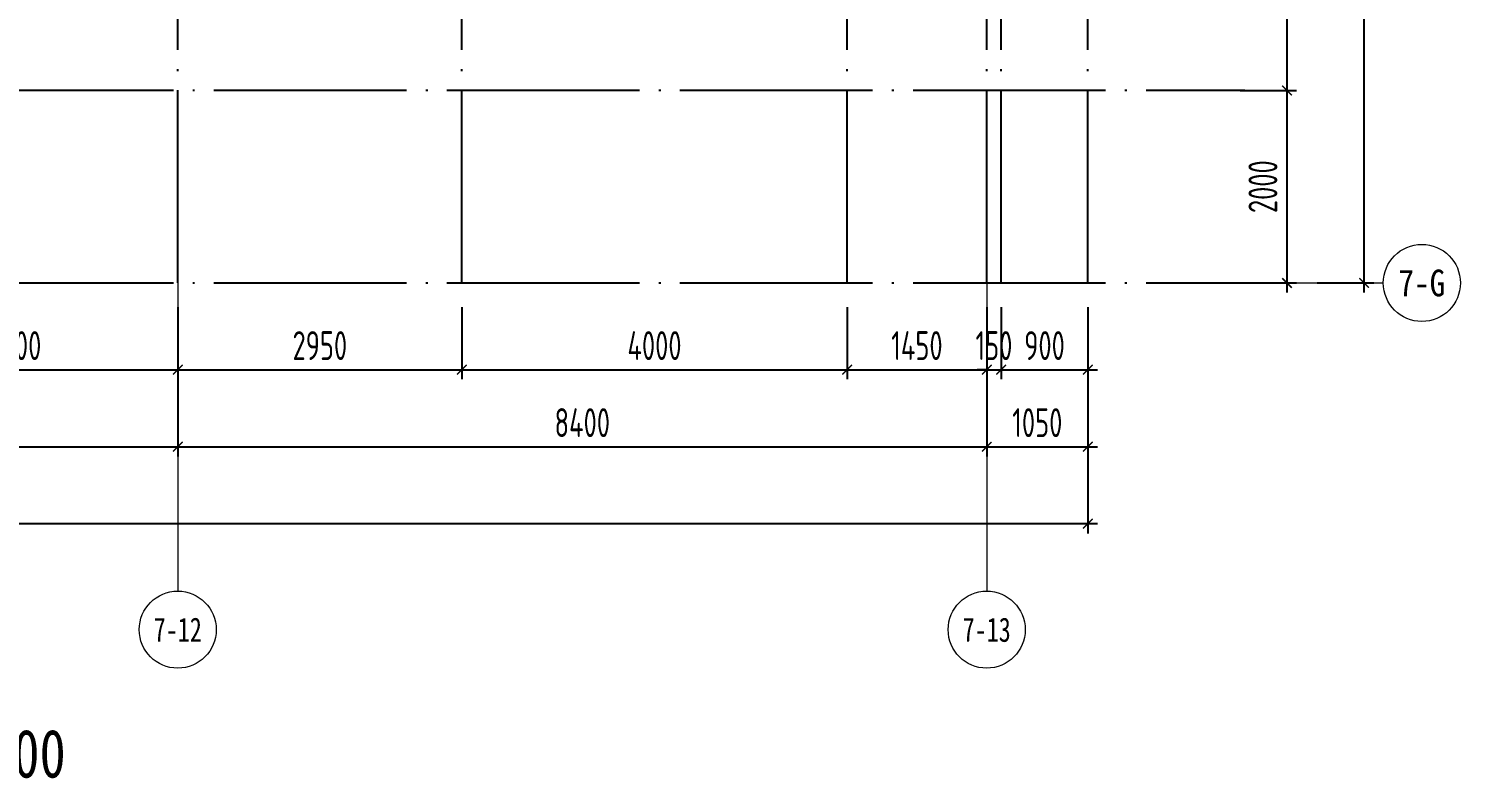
# Model space of a CAD drawing. Header units: millimetres. Extents: x -202076 to 1082610, y -439651 to 179350.
# Drawn here: x 449349 to 464216, y -405334 to -397549 of the extents above; entities that cross this region are included whole.
import ezdxf
from ezdxf.enums import TextEntityAlignment as Align

# ---------------------------------------------------------------- set-up
doc = ezdxf.new("R2010")
doc.units = ezdxf.units.MM
doc.header["$LTSCALE"] = 1000
doc.linetypes.add('DOTE', pattern=[2.42, 2, -0.2, 0.02, -0.2])
for name, color, linetype in [('$0$TK', 7, 'Continuous'), ('02-TEXT_轴号', 7, 'Continuous'), ('A_AXIS-轴线', 36, 'DOTE'), ('AXIS_TEXT', 7, 'Continuous')]:
    doc.layers.add(name, color=color, linetype=linetype)
doc.layers.add('DIM', color=3, linetype='Continuous', lineweight=0)
doc.styles.add('$0$-宋体', font='', dxfattribs={"width": 0.8})
doc.styles.add('_TCH_AXIS', font='STXIHEI.TTF', dxfattribs={"width": 0.75})
doc.styles.add('COMPLEX', font='COMPLEX')
doc.styles.add('TSSD_Dimension', font='tssdeng.shx', dxfattribs={"width": 0.7, "bigfont": 'hztxt.shx'})
doc.styles.get('$0$-宋体').set_extended_font_data('SimSun')
doc.dimstyles.new('TSSD_100_100', dxfattribs={"dimtxt": 300, "dimasz": 100, "dimexe": 100, "dimexo": 250, "dimgap": 100, "dimtad": 1, "dimdec": 0, "dimzin": 0, "dimdsep": 46, "dimtxsty": 'TSSD_Dimension', "dimblk": 'ARCHTICK', "dimcen": 0, "dimdle": 100, "dimclrt": 7, "dimadec": 0, "dimazin": 0, "dimtfac": 1, "dimtdec": 0, "dimtix": 1, "dimtmove": 2, "dimatfit": 3, "dimfxl": 1, "dimtolj": 1, "dimtzin": 0, "dimarcsym": 0})

# ---------------------------------------------------------------- blocks, each defined once
blk = doc.blocks.new('_AXISO')
blk.add_circle((0, 0), 0.5)
at = {"layer": 'AXIS_TEXT', "style": 'COMPLEX', "width": 1.041667}
blk.add_attdef('A', text='', height=0.56, dxfattribs=at).set_placement((-0.25, -0.28), (0.25, -0.28), align=Align.FIT)
blk = doc.blocks.new('_ARCHTICK')
at = {"color": 0, "linetype": 'ByBlock', "const_width": 0.15}
blk.add_lwpolyline([(-0.5, -0.5), (0.5, 0.5)], dxfattribs=at)
blk = doc.blocks.new('*D2796')
at = {"layer": 'Defpoints', "color": 0, "transparency": 16777216}
for p in [(462478, -390590), (463216, -390590), (462478, -400190)]:
    blk.add_point(p, dxfattribs=at)
at = {"layer": 'DIM', "color": 0, "lineweight": -2, "transparency": 16777216}
for p, q in [((463216, -400290), (463216, -390490)), ((462728, -390590), (463316, -390590)), ((462728, -400190), (463316, -400190))]:
    blk.add_line(p, q, dxfattribs=at)
at = {"layer": 'DIM', "color": 0, "lineweight": -2, "transparency": 16777216, "xscale": 100, "yscale": 100, "zscale": 100}
for p, rotation in [((463216, -390590), 90), ((463216, -400190), 270)]:
    blk.add_blockref('_ARCHTICK', p, dxfattribs=dict(at, rotation=rotation))
at = {"layer": 'DIM', "color": 7, "transparency": 16777216, "insert": (462966, -395390), "char_height": 300, "attachment_point": 5, "rotation": 90, "style": 'TSSD_Dimension'}
blk.add_mtext('\\A1;9600', dxfattribs=at)
blk = doc.blocks.new('*D2800')
at = {"layer": 'Defpoints', "color": 0, "transparency": 16777216}
for p in [(442498, -400190), (450898, -400190), (450898, -401890)]:
    blk.add_point(p, dxfattribs=at)
at = {"layer": 'DIM', "color": 0, "lineweight": -2, "transparency": 16777216}
for p, q in [((442498, -400440), (442498, -401990)), ((450898, -400440), (450898, -401990)), ((442398, -401890), (450998, -401890))]:
    blk.add_line(p, q, dxfattribs=at)
at = {"layer": 'DIM', "color": 0, "lineweight": -2, "transparency": 16777216, "xscale": 100, "yscale": 100, "zscale": 100, "rotation": 180}
blk.add_blockref('_ARCHTICK', (442498, -401890), dxfattribs=at)
at = {"layer": 'DIM', "color": 0, "lineweight": -2, "transparency": 16777216, "xscale": 100, "yscale": 100, "zscale": 100}
blk.add_blockref('_ARCHTICK', (450898, -401890), dxfattribs=at)
at = {"layer": 'DIM', "color": 7, "transparency": 16777216, "insert": (446698, -401640), "char_height": 300, "attachment_point": 5, "style": 'TSSD_Dimension'}
blk.add_mtext('\\A1;8400', dxfattribs=at)
blk = doc.blocks.new('*D2801')
at = {"layer": 'Defpoints', "color": 0, "transparency": 16777216}
for p in [(450898, -400190), (459298, -400190), (459298, -401890)]:
    blk.add_point(p, dxfattribs=at)
at = {"layer": 'DIM', "color": 0, "lineweight": -2, "transparency": 16777216}
for p, q in [((450898, -400440), (450898, -401990)), ((459298, -400440), (459298, -401990)), ((450798, -401890), (459398, -401890))]:
    blk.add_line(p, q, dxfattribs=at)
at = {"layer": 'DIM', "color": 0, "lineweight": -2, "transparency": 16777216, "xscale": 100, "yscale": 100, "zscale": 100, "rotation": 180}
blk.add_blockref('_ARCHTICK', (450898, -401890), dxfattribs=at)
at = {"layer": 'DIM', "color": 0, "lineweight": -2, "transparency": 16777216, "xscale": 100, "yscale": 100, "zscale": 100}
blk.add_blockref('_ARCHTICK', (459298, -401890), dxfattribs=at)
at = {"layer": 'DIM', "color": 7, "transparency": 16777216, "insert": (455098, -401640), "char_height": 300, "attachment_point": 5, "style": 'TSSD_Dimension'}
blk.add_mtext('\\A1;8400', dxfattribs=at)
blk = doc.blocks.new('*D2818')
at = {"layer": 'Defpoints', "color": 0, "transparency": 16777216}
for p in [(450898, -400190), (453848, -400190), (453848, -401090)]:
    blk.add_point(p, dxfattribs=at)
at = {"layer": 'DIM', "color": 0, "lineweight": -2, "transparency": 16777216}
for p, q in [((450898, -400440), (450898, -401190)), ((453848, -400440), (453848, -401190)), ((450798, -401090), (453948, -401090))]:
    blk.add_line(p, q, dxfattribs=at)
at = {"layer": 'DIM', "color": 0, "lineweight": -2, "transparency": 16777216, "xscale": 100, "yscale": 100, "zscale": 100, "rotation": 180}
blk.add_blockref('_ARCHTICK', (450898, -401090), dxfattribs=at)
at = {"layer": 'DIM', "color": 0, "lineweight": -2, "transparency": 16777216, "xscale": 100, "yscale": 100, "zscale": 100}
blk.add_blockref('_ARCHTICK', (453848, -401090), dxfattribs=at)
at = {"layer": 'DIM', "color": 7, "transparency": 16777216, "insert": (452373, -400840), "char_height": 300, "attachment_point": 5, "style": 'TSSD_Dimension'}
blk.add_mtext('\\A1;2950', dxfattribs=at)
blk = doc.blocks.new('*D2820')
at = {"layer": 'Defpoints', "color": 0, "transparency": 16777216}
for p in [(425698, -400190), (460348, -400190), (425698, -402690)]:
    blk.add_point(p, dxfattribs=at)
at = {"layer": 'DIM', "color": 0, "lineweight": -2, "transparency": 16777216}
for p, q in [((425698, -400440), (425698, -402790)), ((460348, -400440), (460348, -402790)), ((460448, -402690), (425598, -402690))]:
    blk.add_line(p, q, dxfattribs=at)
at = {"layer": 'DIM', "color": 0, "lineweight": -2, "transparency": 16777216, "xscale": 100, "yscale": 100, "zscale": 100, "rotation": 180}
blk.add_blockref('_ARCHTICK', (425698, -402690), dxfattribs=at)
at = {"layer": 'DIM', "color": 0, "lineweight": -2, "transparency": 16777216, "xscale": 100, "yscale": 100, "zscale": 100}
blk.add_blockref('_ARCHTICK', (460348, -402690), dxfattribs=at)
at = {"layer": 'DIM', "color": 7, "transparency": 16777216, "insert": (443023, -402440), "char_height": 300, "attachment_point": 5, "style": 'TSSD_Dimension'}
blk.add_mtext('\\A1;34650', dxfattribs=at)
blk = doc.blocks.new('*D2826')
at = {"layer": 'Defpoints', "color": 0, "transparency": 16777216}
for p in [(461678, -398190), (462416, -398190), (461678, -400190)]:
    blk.add_point(p, dxfattribs=at)
at = {"layer": 'DIM', "color": 0, "lineweight": -2, "transparency": 16777216}
for p, q in [((462416, -400290), (462416, -398090)), ((461928, -398190), (462516, -398190)), ((461928, -400190), (462516, -400190))]:
    blk.add_line(p, q, dxfattribs=at)
at = {"layer": 'DIM', "color": 0, "lineweight": -2, "transparency": 16777216, "xscale": 100, "yscale": 100, "zscale": 100}
for p, rotation in [((462416, -398190), 90), ((462416, -400190), 270)]:
    blk.add_blockref('_ARCHTICK', p, dxfattribs=dict(at, rotation=rotation))
at = {"layer": 'DIM', "color": 7, "transparency": 16777216, "insert": (462166, -399190), "char_height": 300, "attachment_point": 5, "rotation": 90, "style": 'TSSD_Dimension'}
blk.add_mtext('\\A1;2000', dxfattribs=at)
blk = doc.blocks.new('*D2840')
at = {"layer": 'Defpoints', "color": 0, "transparency": 16777216}
for p in [(447498, -400190), (450898, -400190), (450898, -401090)]:
    blk.add_point(p, dxfattribs=at)
at = {"layer": 'DIM', "color": 0, "lineweight": -2, "transparency": 16777216}
for p, q in [((447498, -400440), (447498, -401190)), ((450898, -400440), (450898, -401190)), ((447398, -401090), (450998, -401090))]:
    blk.add_line(p, q, dxfattribs=at)
at = {"layer": 'DIM', "color": 0, "lineweight": -2, "transparency": 16777216, "xscale": 100, "yscale": 100, "zscale": 100, "rotation": 180}
blk.add_blockref('_ARCHTICK', (447498, -401090), dxfattribs=at)
at = {"layer": 'DIM', "color": 0, "lineweight": -2, "transparency": 16777216, "xscale": 100, "yscale": 100, "zscale": 100}
blk.add_blockref('_ARCHTICK', (450898, -401090), dxfattribs=at)
at = {"layer": 'DIM', "color": 7, "transparency": 16777216, "insert": (449198, -400840), "char_height": 300, "attachment_point": 5, "style": 'TSSD_Dimension'}
blk.add_mtext('\\A1;3400', dxfattribs=at)
blk = doc.blocks.new('*D2842')
at = {"layer": 'Defpoints', "color": 0, "transparency": 16777216}
for p in [(461678, -395240), (462416, -395240), (461678, -398190)]:
    blk.add_point(p, dxfattribs=at)
at = {"layer": 'DIM', "color": 0, "lineweight": -2, "transparency": 16777216}
for p, q in [((462416, -398290), (462416, -395140)), ((461928, -395240), (462516, -395240)), ((461928, -398190), (462516, -398190))]:
    blk.add_line(p, q, dxfattribs=at)
at = {"layer": 'DIM', "color": 0, "lineweight": -2, "transparency": 16777216, "xscale": 100, "yscale": 100, "zscale": 100}
for p, rotation in [((462416, -395240), 90), ((462416, -398190), 270)]:
    blk.add_blockref('_ARCHTICK', p, dxfattribs=dict(at, rotation=rotation))
at = {"layer": 'DIM', "color": 7, "transparency": 16777216, "insert": (462166, -396715), "char_height": 300, "attachment_point": 5, "rotation": 90, "style": 'TSSD_Dimension'}
blk.add_mtext('\\A1;2950', dxfattribs=at)
blk = doc.blocks.new('*D2844')
at = {"layer": 'Defpoints', "color": 0, "transparency": 16777216}
for p in [(459298, -400190), (459448, -400190), (459448, -401090)]:
    blk.add_point(p, dxfattribs=at)
at = {"layer": 'DIM', "color": 0, "lineweight": -2, "transparency": 16777216}
for p, q in [((459298, -400440), (459298, -401190)), ((459448, -400440), (459448, -401190)), ((459298, -401090), (459198, -401090)), ((459298, -401090), (459448, -401090)), ((459448, -401090), (459548, -401090))]:
    blk.add_line(p, q, dxfattribs=at)
at = {"layer": 'DIM', "color": 0, "lineweight": -2, "transparency": 16777216, "xscale": 100, "yscale": 100, "zscale": 100}
blk.add_blockref('_ARCHTICK', (459298, -401090), dxfattribs=at)
at = {"layer": 'DIM', "color": 0, "lineweight": -2, "transparency": 16777216, "xscale": 100, "yscale": 100, "zscale": 100, "rotation": 180}
blk.add_blockref('_ARCHTICK', (459448, -401090), dxfattribs=at)
at = {"layer": 'DIM', "color": 7, "transparency": 16777216, "insert": (459373, -400840), "char_height": 300, "attachment_point": 5, "style": 'TSSD_Dimension'}
blk.add_mtext('\\A1;150', dxfattribs=at)
blk = doc.blocks.new('*D2845')
at = {"layer": 'Defpoints', "color": 0, "transparency": 16777216}
for p in [(459448, -400190), (460348, -400190), (460348, -401090)]:
    blk.add_point(p, dxfattribs=at)
at = {"layer": 'DIM', "color": 0, "lineweight": -2, "transparency": 16777216}
for p, q in [((459448, -400440), (459448, -401190)), ((460348, -400440), (460348, -401190)), ((459348, -401090), (460448, -401090))]:
    blk.add_line(p, q, dxfattribs=at)
at = {"layer": 'DIM', "color": 0, "lineweight": -2, "transparency": 16777216, "xscale": 100, "yscale": 100, "zscale": 100, "rotation": 180}
blk.add_blockref('_ARCHTICK', (459448, -401090), dxfattribs=at)
at = {"layer": 'DIM', "color": 0, "lineweight": -2, "transparency": 16777216, "xscale": 100, "yscale": 100, "zscale": 100}
blk.add_blockref('_ARCHTICK', (460348, -401090), dxfattribs=at)
at = {"layer": 'DIM', "color": 7, "transparency": 16777216, "insert": (459898, -400840), "char_height": 300, "attachment_point": 5, "style": 'TSSD_Dimension'}
blk.add_mtext('\\A1;900', dxfattribs=at)
blk = doc.blocks.new('*D2849')
at = {"layer": 'Defpoints', "color": 0, "transparency": 16777216}
for p in [(459298, -400190), (460348, -400190), (460348, -401890)]:
    blk.add_point(p, dxfattribs=at)
at = {"layer": 'DIM', "color": 0, "lineweight": -2, "transparency": 16777216}
for p, q in [((459298, -400440), (459298, -401990)), ((460348, -400440), (460348, -401990)), ((459198, -401890), (460448, -401890))]:
    blk.add_line(p, q, dxfattribs=at)
at = {"layer": 'DIM', "color": 0, "lineweight": -2, "transparency": 16777216, "xscale": 100, "yscale": 100, "zscale": 100, "rotation": 180}
blk.add_blockref('_ARCHTICK', (459298, -401890), dxfattribs=at)
at = {"layer": 'DIM', "color": 0, "lineweight": -2, "transparency": 16777216, "xscale": 100, "yscale": 100, "zscale": 100}
blk.add_blockref('_ARCHTICK', (460348, -401890), dxfattribs=at)
at = {"layer": 'DIM', "color": 7, "transparency": 16777216, "insert": (459823, -401640), "char_height": 300, "attachment_point": 5, "style": 'TSSD_Dimension'}
blk.add_mtext('\\A1;1050', dxfattribs=at)
blk = doc.blocks.new('*D3636')
at = {"layer": 'Defpoints', "color": 0, "transparency": 16777216}
for p in [(453848, -400190), (457848, -400190), (457848, -401090)]:
    blk.add_point(p, dxfattribs=at)
at = {"layer": 'DIM', "color": 0, "lineweight": -2, "transparency": 16777216}
for p, q in [((453848, -400440), (453848, -401190)), ((457848, -400440), (457848, -401190)), ((453748, -401090), (457948, -401090))]:
    blk.add_line(p, q, dxfattribs=at)
at = {"layer": 'DIM', "color": 0, "lineweight": -2, "transparency": 16777216, "xscale": 100, "yscale": 100, "zscale": 100, "rotation": 180}
blk.add_blockref('_ARCHTICK', (453848, -401090), dxfattribs=at)
at = {"layer": 'DIM', "color": 0, "lineweight": -2, "transparency": 16777216, "xscale": 100, "yscale": 100, "zscale": 100}
blk.add_blockref('_ARCHTICK', (457848, -401090), dxfattribs=at)
at = {"layer": 'DIM', "color": 7, "transparency": 16777216, "insert": (455848, -400840), "char_height": 300, "attachment_point": 5, "style": 'TSSD_Dimension'}
blk.add_mtext('\\A1;4000', dxfattribs=at)
blk = doc.blocks.new('*D3637')
at = {"layer": 'Defpoints', "color": 0, "transparency": 16777216}
for p in [(457848, -400190), (459298, -400190), (459298, -401090)]:
    blk.add_point(p, dxfattribs=at)
at = {"layer": 'DIM', "color": 0, "lineweight": -2, "transparency": 16777216}
for p, q in [((457848, -400440), (457848, -401190)), ((459298, -400440), (459298, -401190)), ((457748, -401090), (459398, -401090))]:
    blk.add_line(p, q, dxfattribs=at)
at = {"layer": 'DIM', "color": 0, "lineweight": -2, "transparency": 16777216, "xscale": 100, "yscale": 100, "zscale": 100, "rotation": 180}
blk.add_blockref('_ARCHTICK', (457848, -401090), dxfattribs=at)
at = {"layer": 'DIM', "color": 0, "lineweight": -2, "transparency": 16777216, "xscale": 100, "yscale": 100, "zscale": 100}
blk.add_blockref('_ARCHTICK', (459298, -401090), dxfattribs=at)
at = {"layer": 'DIM', "color": 7, "transparency": 16777216, "insert": (458573, -400840), "char_height": 300, "attachment_point": 5, "style": 'TSSD_Dimension'}
blk.add_mtext('\\A1;1450', dxfattribs=at)

msp = doc.modelspace()

# ---------------------------------------------------------------- linework, layer by layer
at = {"layer": 'A_AXIS-轴线'}
for p, q in [((450897.6, -400189.5), (450897.6, -387589.5)), ((453847.6, -400189.5), (453847.6, -387589.5)), ((457847.6, -400189.5), (457847.6, -387589.5)), ((459297.6, -400189.5), (459297.6, -387589.5)), ((459447.6, -400189.5), (459447.6, -387589.5)), ((460347.6, -400189.5), (460347.6, -387589.5)), ((424652.8, -398189.5), (461977.8, -398189.5)), ((424652.8, -400189.5), (461977.8, -400189.5))]:
    msp.add_line(p, q, dxfattribs=at)
at = {"layer": 'DIM'}
for p, q in [((450897.6, -400189.5), (450897.6, -403389.5)), ((459297.6, -400189.5), (459297.6, -403389.5)), ((461977.8, -400189.5), (463416.2, -400189.5))]:
    msp.add_line(p, q, dxfattribs=at)

# ---------------------------------------------------------------- block references
ref = msp.add_blockref('_AXISO', (463816.2, -400189.5), dxfattribs=dict(at, xscale=800, yscale=800, zscale=800))
ref.add_attrib('A', '7-G', dxfattribs={"layer": '02-TEXT_轴号', "height": 277.76, "style": '_TCH_AXIS', "width": 0.743037}).set_placement((463573.1, -400328.4), (464059.4, -400328.4), align=Align.FIT)
ref = msp.add_blockref('_AXISO', (450897.6, -403789.5), dxfattribs=dict(at, xscale=800, yscale=800, zscale=800))
ref.add_attrib('A', '7-12', dxfattribs={"layer": '02-TEXT_轴号', "height": 252.11, "style": '_TCH_AXIS', "width": 0.743037}).set_placement((450647.6, -403915.6), (451147.7, -403915.6), align=Align.FIT)
ref = msp.add_blockref('_AXISO', (459297.6, -403789.5), dxfattribs=dict(at, xscale=800, yscale=800, zscale=800))
ref.add_attrib('A', '7-13', dxfattribs={"layer": '02-TEXT_轴号', "height": 252.11, "style": '_TCH_AXIS', "width": 0.743037}).set_placement((459047.6, -403915.6), (459547.7, -403915.6), align=Align.FIT)

# ---------------------------------------------------------------- texts
at = {"layer": '$0$TK', "style": '$0$-宋体', "width": 0.8}
msp.add_text('1:100', height=500, dxfattribs=at).set_placement((448373.9, -405325.4))

# ---------------------------------------------------------------- dimensions: what is measured, and where the dimension line sits
at = {"layer": 'DIM'}
for base, p1, p2, picture, middle in [((463216.2, -390589.5), (462477.8, -400189.5), (462477.8, -390589.5), '*D2796', (462966.2, -395389.5)), ((462416.2, -395239.5), (461677.8, -398189.5), (461677.8, -395239.5), '*D2842', (462166.2, -396714.5)), ((462416.2, -398189.5), (461677.8, -400189.5), (461677.8, -398189.5), '*D2826', (462166.2, -399189.5))]:
    dim = msp.add_linear_dim(base=base, p1=p1, p2=p2, angle=90, dimstyle='TSSD_100_100', dxfattribs=at)
    dim.commit()
    dim.dimension.update_dxf_attribs({"geometry": picture, "text_midpoint": middle})
for base, p1, p2, picture, middle in [((425697.6, -402689.5), (460347.6, -400189.5), (425697.6, -400189.5), '*D2820', (443022.6, -402439.5)), ((450897.6, -401889.5), (442497.6, -400189.5), (450897.6, -400189.5), '*D2800', (446697.6, -401639.5)), ((450897.6, -401089.5), (447498, -400189.5), (450897.6, -400189.5), '*D2840', (449197.8, -400839.5)), ((459297.6, -401889.5), (450897.6, -400189.5), (459297.6, -400189.5), '*D2801', (455097.6, -401639.5)), ((453847.6, -401089.5), (450897.6, -400189.5), (453847.6, -400189.5), '*D2818', (452372.6, -400839.5)), ((457847.6, -401089.5), (453847.6, -400189.5), (457847.6, -400189.5), '*D3636', (455847.6, -400839.5)), ((459297.6, -401089.5), (457847.6, -400189.5), (459297.6, -400189.5), '*D3637', (458572.6, -400839.5)), ((459447.6, -401089.5), (459297.6, -400189.5), (459447.6, -400189.5), '*D2844', (459372.6, -400839.5)), ((460347.6, -401889.5), (459297.6, -400189.5), (460347.6, -400189.5), '*D2849', (459822.6, -401639.5)), ((460347.6, -401089.5), (459447.6, -400189.5), (460347.6, -400189.5), '*D2845', (459897.6, -400839.5))]:
    dim = msp.add_linear_dim(base=base, p1=p1, p2=p2, dimstyle='TSSD_100_100', dxfattribs=at)
    dim.commit()
    dim.dimension.update_dxf_attribs({"geometry": picture, "text_midpoint": middle})

doc.saveas('drawing.dxf')
